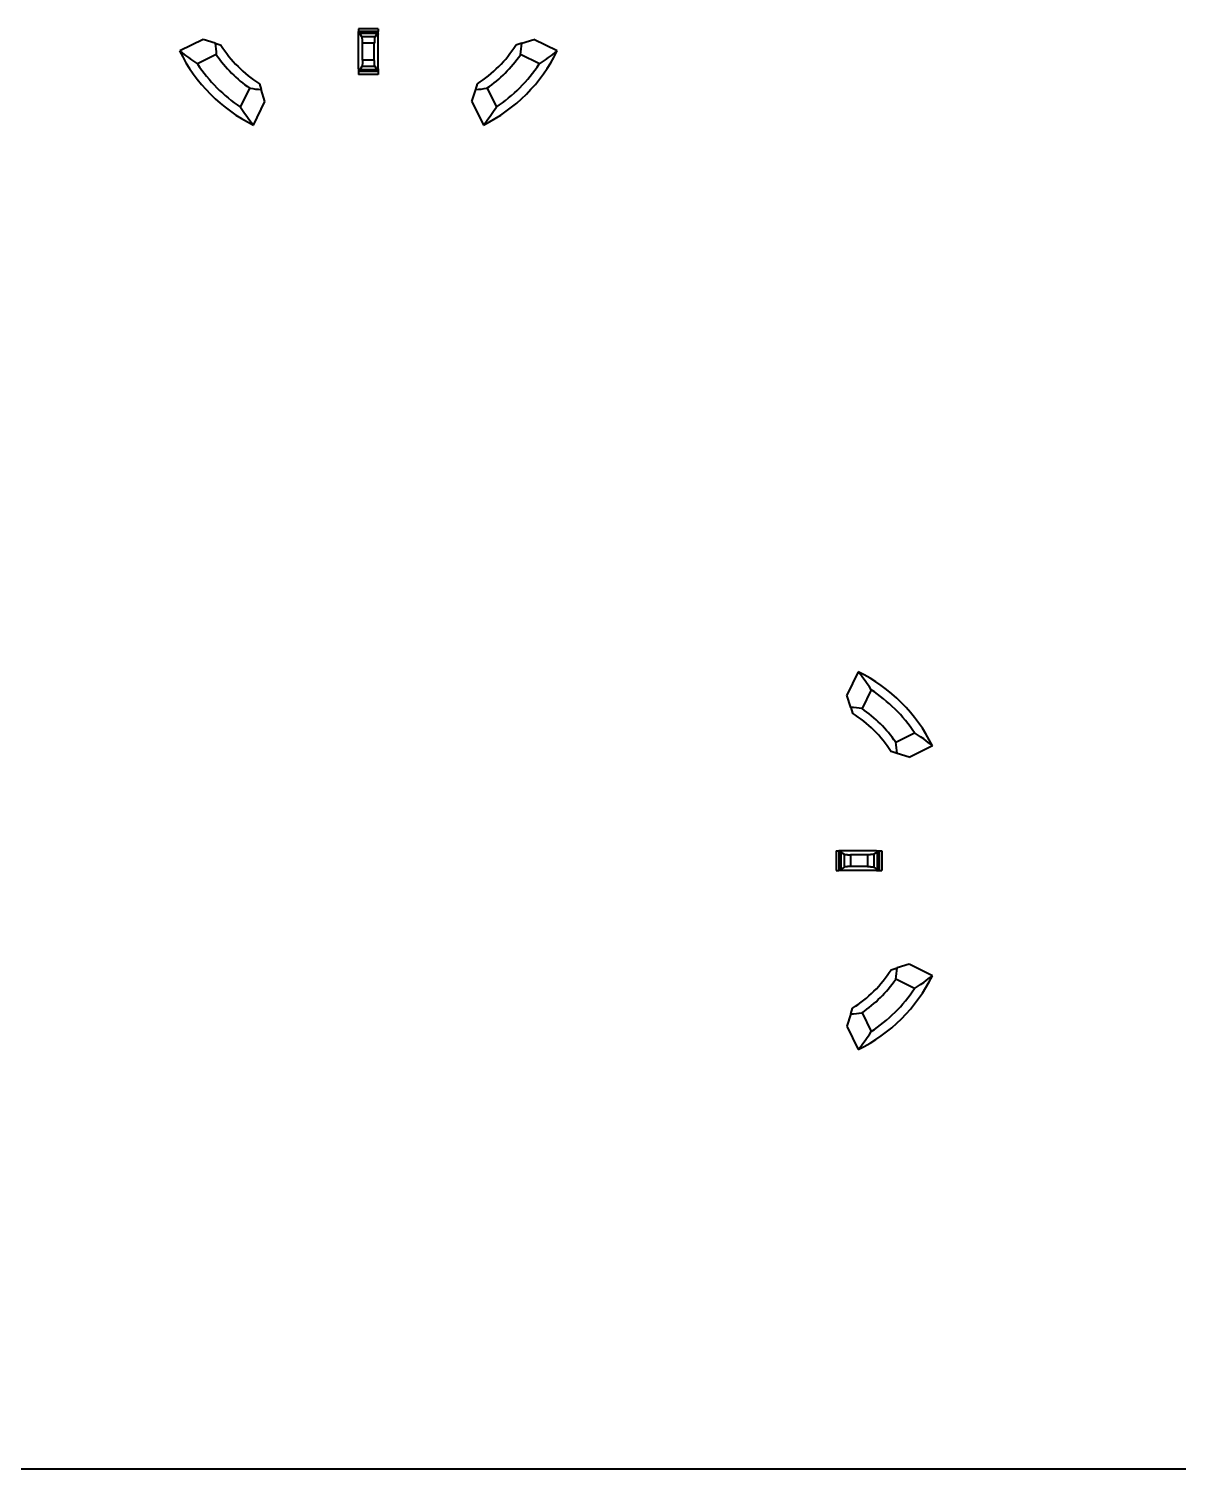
# Model space of a CAD drawing. Header units: millimetres. Extents: x 15 to 205, y 5 to 292.
# Drawn here: x 80.38 to 89.22, y 215.96 to 227.04 of the extents above; entities that cross this region are included whole.
import ezdxf

# ---------------------------------------------------------------- set-up
doc = ezdxf.new("R2010")
doc.units = ezdxf.units.MM
doc.layers.add('Geometries', color=7, linetype='Continuous')

msp = doc.modelspace()

# ---------------------------------------------------------------- linework, layer by layer
at = {"layer": 'Geometries', "linetype": 'Continuous', "lineweight": 40}
for p, q in [((83.067, 227.038), (82.917, 227.038)), ((82.917, 227.038), (82.917, 227.018)), ((82.917, 226.997), (82.917, 227.018)), ((83.067, 227.018), (82.917, 227.018)), ((82.917, 226.73), (82.917, 226.997)), ((83.062, 227.005), (82.923, 227.005)), ((83.059, 227.003), (82.925, 227.003)), ((82.942, 226.977), (82.925, 227.003)), ((83.043, 226.977), (82.942, 226.977)), ((83.059, 227.003), (83.043, 226.977)), ((83.067, 227.038), (83.067, 227.018)), ((83.067, 226.997), (83.067, 227.018)), ((83.067, 226.73), (83.067, 226.997)), ((81.72, 226.956), (81.54, 226.868)), ((81.813, 226.927), (81.72, 226.956)), ((81.813, 226.927), (81.858, 226.913)), ((82.947, 226.798), (82.947, 226.929)), ((83.037, 226.929), (82.947, 226.929)), ((83.037, 226.798), (83.037, 226.929)), ((84.172, 226.927), (84.127, 226.913)), ((84.172, 226.927), (84.265, 226.956)), ((84.445, 226.868), (84.265, 226.956)), ((81.822, 226.84), (81.677, 226.769)), ((82.942, 226.749), (82.925, 226.724)), ((83.043, 226.749), (82.942, 226.749)), ((83.037, 226.798), (82.947, 226.798)), ((83.059, 226.724), (83.043, 226.749)), ((84.308, 226.769), (84.162, 226.84)), ((82.917, 226.73), (82.917, 226.709)), ((83.067, 226.709), (82.917, 226.709)), ((82.917, 226.709), (82.917, 226.688)), ((83.067, 226.688), (82.917, 226.688)), ((82.923, 226.722), (83.062, 226.722)), ((83.059, 226.724), (82.925, 226.724)), ((83.067, 226.73), (83.067, 226.709)), ((83.067, 226.709), (83.067, 226.688)), ((82.008, 226.436), (82.08, 226.581)), ((82.153, 226.616), (82.167, 226.571)), ((82.196, 226.478), (82.167, 226.571)), ((83.789, 226.478), (83.818, 226.571)), ((83.818, 226.571), (83.831, 226.616)), ((83.831, 226.616), (83.831, 226.616)), ((83.905, 226.581), (83.977, 226.436)), ((82.107, 226.298), (82.196, 226.478)), ((83.789, 226.478), (83.878, 226.298)), ((86.762, 222.091), (86.674, 221.911)), ((86.704, 221.818), (86.674, 221.911)), ((86.862, 221.954), (86.791, 221.808)), ((86.704, 221.818), (86.718, 221.773)), ((87.05, 221.551), (87.195, 221.623)), ((87.06, 221.464), (87.015, 221.477)), ((87.153, 221.435), (87.06, 221.464)), ((87.153, 221.435), (87.332, 221.524)), ((86.592, 220.713), (86.592, 220.563)), ((86.592, 220.713), (86.613, 220.713)), ((86.613, 220.713), (86.613, 220.563)), ((86.634, 220.713), (86.613, 220.713)), ((86.626, 220.708), (86.626, 220.569)), ((86.628, 220.705), (86.653, 220.689)), ((86.628, 220.705), (86.628, 220.571)), ((86.901, 220.713), (86.634, 220.713)), ((86.653, 220.689), (86.653, 220.588)), ((86.702, 220.683), (86.702, 220.593)), ((86.833, 220.683), (86.702, 220.683)), ((86.833, 220.683), (86.833, 220.593)), ((86.907, 220.705), (86.881, 220.689)), ((86.881, 220.689), (86.881, 220.588)), ((86.901, 220.713), (86.922, 220.713)), ((86.907, 220.705), (86.907, 220.571)), ((86.909, 220.569), (86.909, 220.708)), ((86.922, 220.713), (86.942, 220.713)), ((86.922, 220.713), (86.922, 220.563)), ((86.942, 220.713), (86.942, 220.563)), ((86.592, 220.563), (86.613, 220.563)), ((86.634, 220.563), (86.613, 220.563)), ((86.653, 220.588), (86.628, 220.571)), ((86.901, 220.563), (86.634, 220.563)), ((86.833, 220.593), (86.702, 220.593)), ((86.881, 220.588), (86.907, 220.571)), ((86.901, 220.563), (86.922, 220.563)), ((86.922, 220.563), (86.942, 220.563)), ((87.015, 219.799), (87.06, 219.813)), ((87.153, 219.842), (87.06, 219.813)), ((87.332, 219.753), (87.153, 219.842)), ((87.195, 219.654), (87.05, 219.726)), ((86.704, 219.459), (86.674, 219.366)), ((86.704, 219.459), (86.718, 219.504)), ((86.791, 219.468), (86.862, 219.323)), ((86.674, 219.366), (86.762, 219.186)), ((94.957, 215.957), (70.957, 215.957))]:
    msp.add_line(p, q, dxfattribs=at)
at = {"layer": 'Geometries', "linetype": 'Continuous', "lineweight": 40, "flags": 128}
for points in [[(82.917, 226.997), (82.918, 226.999), (82.919, 227.001), (82.92, 227.003), (82.921, 227.004), (82.922, 227.005), (82.923, 227.005)], [(82.947, 226.929), (82.947, 226.934), (82.947, 226.939), (82.947, 226.945), (82.947, 226.95), (82.946, 226.955), (82.946, 226.96), (82.945, 226.964), (82.945, 226.968), (82.944, 226.971), (82.943, 226.974), (82.942, 226.976), (82.942, 226.977)], [(83.043, 226.977), (83.042, 226.976), (83.042, 226.974), (83.041, 226.971), (83.04, 226.968), (83.04, 226.964), (83.039, 226.96), (83.039, 226.955), (83.038, 226.95), (83.038, 226.945), (83.038, 226.939), (83.038, 226.934), (83.037, 226.929)], [(83.062, 227.005), (83.063, 227.005), (83.064, 227.004), (83.065, 227.003), (83.066, 227.001), (83.067, 226.999), (83.067, 226.997)], [(81.54, 226.868), (81.562, 226.851), (81.585, 226.834), (81.608, 226.817), (81.631, 226.8), (81.654, 226.784), (81.677, 226.769)], [(81.813, 226.927), (81.815, 226.905), (81.817, 226.884), (81.82, 226.862), (81.822, 226.84)], [(84.162, 226.84), (84.165, 226.862), (84.168, 226.884), (84.17, 226.905), (84.172, 226.927)], [(84.308, 226.769), (84.331, 226.784), (84.354, 226.8), (84.377, 226.817), (84.4, 226.834), (84.423, 226.851), (84.445, 226.868)], [(82.947, 226.798), (82.947, 226.793), (82.947, 226.788), (82.947, 226.782), (82.947, 226.777), (82.946, 226.772), (82.946, 226.767), (82.945, 226.763), (82.945, 226.759), (82.944, 226.756), (82.943, 226.753), (82.942, 226.751), (82.942, 226.749)], [(83.043, 226.749), (83.042, 226.751), (83.042, 226.753), (83.041, 226.756), (83.04, 226.759), (83.04, 226.763), (83.039, 226.767), (83.039, 226.772), (83.038, 226.777), (83.038, 226.782), (83.038, 226.788), (83.038, 226.793), (83.037, 226.798)], [(82.923, 226.722), (82.922, 226.722), (82.921, 226.723), (82.92, 226.724), (82.919, 226.726), (82.918, 226.728), (82.917, 226.73)], [(83.067, 226.73), (83.067, 226.728), (83.066, 226.726), (83.065, 226.724), (83.064, 226.723), (83.063, 226.722), (83.062, 226.722)], [(82.08, 226.581), (82.102, 226.578), (82.124, 226.575), (82.146, 226.573), (82.167, 226.571)], [(83.818, 226.571), (83.839, 226.573), (83.861, 226.575), (83.883, 226.578), (83.905, 226.581)], [(82.008, 226.436), (82.024, 226.413), (82.04, 226.389), (82.056, 226.366), (82.073, 226.343), (82.09, 226.321), (82.107, 226.298)], [(83.878, 226.298), (83.895, 226.321), (83.912, 226.343), (83.929, 226.366), (83.945, 226.389), (83.961, 226.413), (83.977, 226.436)], [(86.862, 221.954), (86.847, 221.977), (86.831, 222), (86.814, 222.023), (86.797, 222.046), (86.78, 222.069), (86.762, 222.091)], [(86.791, 221.808), (86.769, 221.811), (86.747, 221.814), (86.726, 221.816), (86.704, 221.818)], [(87.06, 221.464), (87.058, 221.485), (87.056, 221.507), (87.053, 221.529), (87.05, 221.551)], [(87.332, 221.524), (87.31, 221.541), (87.287, 221.558), (87.265, 221.575), (87.241, 221.591), (87.218, 221.607), (87.195, 221.623)], [(86.626, 220.708), (86.626, 220.709), (86.627, 220.71), (86.628, 220.711), (86.63, 220.712), (86.632, 220.713), (86.634, 220.713)], [(86.653, 220.689), (86.655, 220.689), (86.657, 220.688), (86.66, 220.687), (86.663, 220.686), (86.667, 220.686), (86.671, 220.685), (86.676, 220.685), (86.681, 220.684), (86.686, 220.684), (86.692, 220.684), (86.697, 220.684), (86.702, 220.683)], [(86.881, 220.689), (86.88, 220.689), (86.878, 220.688), (86.875, 220.687), (86.872, 220.686), (86.868, 220.686), (86.864, 220.685), (86.859, 220.685), (86.854, 220.684), (86.849, 220.684), (86.843, 220.684), (86.838, 220.684), (86.833, 220.683)], [(86.901, 220.713), (86.903, 220.713), (86.905, 220.712), (86.907, 220.711), (86.908, 220.71), (86.909, 220.709), (86.909, 220.708)], [(86.634, 220.563), (86.632, 220.564), (86.63, 220.565), (86.628, 220.566), (86.627, 220.567), (86.626, 220.568), (86.626, 220.569)], [(86.702, 220.593), (86.697, 220.593), (86.692, 220.593), (86.686, 220.593), (86.681, 220.593), (86.676, 220.592), (86.671, 220.592), (86.667, 220.591), (86.663, 220.591), (86.66, 220.59), (86.657, 220.589), (86.655, 220.588), (86.653, 220.588)], [(86.833, 220.593), (86.838, 220.593), (86.843, 220.593), (86.849, 220.593), (86.854, 220.593), (86.859, 220.592), (86.864, 220.592), (86.868, 220.591), (86.872, 220.591), (86.875, 220.59), (86.878, 220.589), (86.88, 220.588), (86.881, 220.588)], [(86.909, 220.569), (86.909, 220.568), (86.908, 220.567), (86.907, 220.566), (86.905, 220.565), (86.903, 220.564), (86.901, 220.563)], [(87.05, 219.726), (87.053, 219.748), (87.056, 219.77), (87.058, 219.792), (87.06, 219.813)], [(87.195, 219.654), (87.218, 219.67), (87.241, 219.686), (87.265, 219.702), (87.287, 219.719), (87.31, 219.736), (87.332, 219.753)], [(86.704, 219.459), (86.726, 219.461), (86.747, 219.463), (86.769, 219.466), (86.791, 219.468)], [(86.762, 219.186), (86.78, 219.208), (86.797, 219.231), (86.814, 219.254), (86.831, 219.277), (86.847, 219.3), (86.862, 219.323)]]:
    msp.add_lwpolyline(points, dxfattribs=at)
at = {"layer": 'Geometries', "linetype": 'Continuous', "lineweight": 40}
for centre, radius, start, end in [((82.662, 227.418), 1.25, 206.1039, 243.6372), ((82.662, 227.418), 0.95, 212.1378, 237.6032), ((83.322, 227.418), 0.95, 302.3968, 327.8622), ((83.322, 227.418), 1.25, 296.3628, 333.8961), ((82.662, 227.418), 1.18, 213.407, 236.334), ((82.662, 227.418), 1.02, 214.5604, 235.1806), ((83.322, 227.418), 1.02, 304.8194, 325.4396), ((83.322, 227.418), 1.18, 303.666, 326.593), ((86.212, 220.968), 1.25, 26.3628, 63.8961), ((86.212, 220.968), 1.18, 33.666, 56.593), ((86.212, 220.968), 0.95, 32.3968, 57.8622), ((86.212, 220.968), 1.02, 34.8194, 55.4396), ((86.212, 220.308), 0.95, 302.1378, 327.6032), ((86.212, 220.308), 1.25, 296.1039, 333.6372), ((86.212, 220.308), 1.02, 304.5604, 325.1806), ((86.212, 220.308), 1.18, 303.407, 326.334)]:
    msp.add_arc(centre, radius, start, end, dxfattribs=at)
for centre, major_axis, start_param, end_param in [((82.923, 226.925), (0, -0.08), 2.912361, 3.141593), ((83.062, 226.925), (0, -0.08), 3.141593, 3.370825), ((82.923, 226.802), (0, -0.08), 0, 0.229232), ((83.062, 226.802), (0, -0.08), 6.053953, 6.283185), ((86.706, 220.708), (0.08, 0), 3.141593, 3.370825), ((86.829, 220.708), (0.08, 0), 6.053953, 6.283185), ((86.706, 220.569), (0.08, 0), 2.912361, 3.141593), ((86.829, 220.569), (0.08, 0), 0, 0.229232)]:
    msp.add_ellipse(centre, major_axis=major_axis, ratio=0.15, start_param=start_param, end_param=end_param, dxfattribs=at)

doc.saveas('drawing.dxf')
